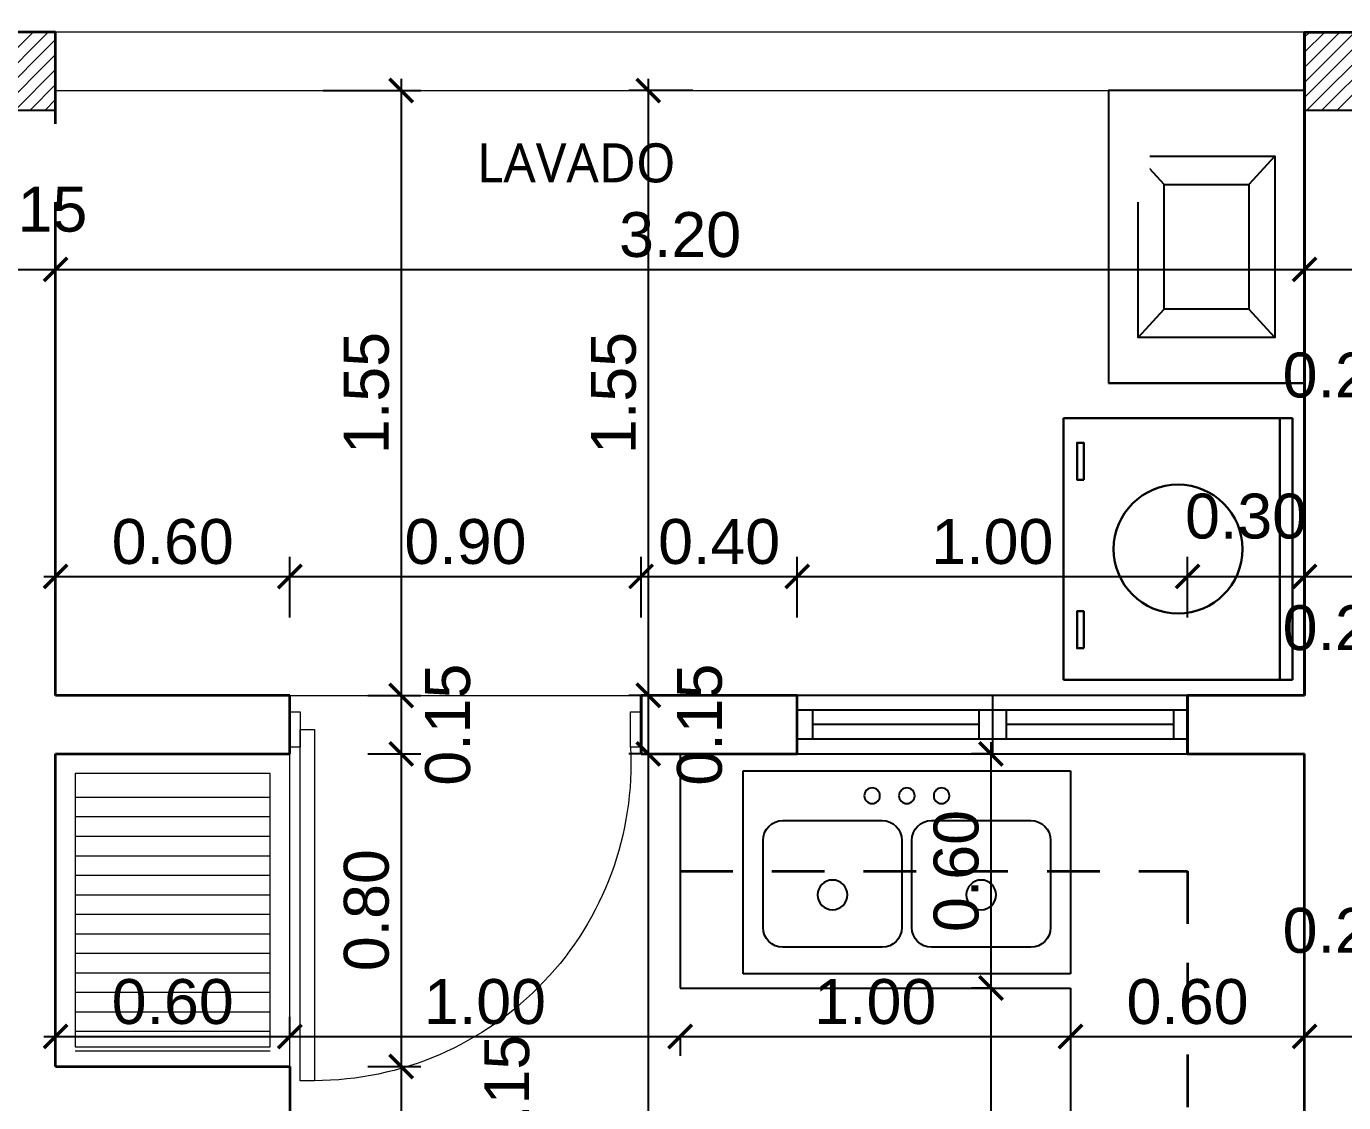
# Model space of a CAD drawing. Header units: feet. Extents: x -417 to 46, y -646 to -218.
# Drawn here: x -100.67 to -97.295, y -508.679 to -505.92 of the extents above; entities that cross this region are included whole.
import ezdxf

# ---------------------------------------------------------------- set-up
doc = ezdxf.new("R2010")
doc.units = ezdxf.units.FT
doc.header["$MEASUREMENT"] = 0
doc.linetypes.add('HIDDEN', pattern=[0.375, 0.25, -0.125])
for name, color, linetype, lineweight in [('A-WALL', 4, 'Continuous', 25), ('closet', 8, 'Continuous', 5), ('DIM-COTAS', 1, 'Continuous', 5), ('FURN', 2, 'Continuous', 30), ('MB', 2, 'Continuous', 20), ('muros', 4, 'Continuous', 50), ('Piso', 8, 'Continuous', 9), ('puertas', 8, 'Continuous', 9), ('TXT', 2, 'Continuous', 9)]:
    doc.layers.add(name, color=color, linetype=linetype, lineweight=lineweight)
for name, color, linetype in [('COCINA', 2, 'Continuous'), ('columna', 9, 'Continuous'), ('DIM', 10, 'Continuous'), ('MB3', 8, 'Continuous'), ('PERT-VENT', 2, 'Continuous')]:
    doc.layers.add(name, color=color, linetype=linetype)
doc.styles.add('ads', font='trebuc.ttf', dxfattribs={"height": 0.14})
doc.styles.get("Standard").update_dxf_attribs({"font": 'arial.ttf', "height": 0.115})
doc.dimstyles.new('KEILY', dxfattribs={"dimtxt": 0.115, "dimasz": 0.06, "dimexe": 0.05, "dimexo": 0.2, "dimgap": 0.03, "dimtad": 1, "dimzin": 1, "dimdsep": 46, "dimtxsty": 'Standard', "dimblk": 'ARCHTICK', "dimcen": 2.5, "dimdle": 0.03, "dimclrd": 256, "dimclre": 256, "dimclrt": 7, "dimadec": 0, "dimazin": 0, "dimtfac": 1, "dimtmove": 2, "dimatfit": 3, "dimfxl": 0.2, "dimfxlon": 1, "dimtolj": 1, "dimtzin": 1, "dimarcsym": 0})

# ---------------------------------------------------------------- blocks, each defined once
blk = doc.blocks.new('A$C2C3967B4')
at = {"layer": 'COCINA'}
for p, q in [((0.8382, 0.5199), (0, 0.5199)), ((0, 0.5199), (0, 0)), ((0.8382, 0), (0.8382, 0.5199)), ((0.3556, 0.3929), (0.1016, 0.3929)), ((0.7366, 0.3929), (0.4826, 0.3929)), ((0.0508, 0.3421), (0.0508, 0.1189)), ((0.4064, 0.1189), (0.4064, 0.3421)), ((0.4318, 0.3421), (0.4318, 0.1189)), ((0.7874, 0.1189), (0.7874, 0.3421)), ((0.1016, 0.0681), (0.3556, 0.0681)), ((0.4826, 0.0681), (0.7366, 0.0681)), ((0, 0), (0.8382, 0))]:
    blk.add_line(p, q, dxfattribs=at)
for centre, radius in [((0.3302, 0.4564), 0.0201), ((0.4191, 0.4564), 0.0201), ((0.508, 0.4564), 0.0201), ((0.2286, 0.2024), 0.0381), ((0.6096, 0.2024), 0.0381)]:
    blk.add_circle(centre, radius, dxfattribs=at)
for centre, start, end in [((0.1016, 0.3421), 90, 180), ((0.3556, 0.3421), 0, 90), ((0.4826, 0.3421), 90, 180), ((0.7366, 0.3421), 0, 90), ((0.1016, 0.1189), 180, 270), ((0.3556, 0.1189), 270, 0), ((0.4826, 0.1189), 180, 270), ((0.7366, 0.1189), 270, 0)]:
    blk.add_arc(centre, 0.0508, start, end, dxfattribs=at)
blk = doc.blocks.new('A$C4D292AF4')
at = {"layer": 'puertas'}
for points in [[(0.03, 0.05), (0.07, 0.05), (0.07, 1.05), (0.03, 1.05)], [(0, 0), (0.03, 0), (0.03, 0.1), (0, 0.1)], [(0.97, 0), (1, 0), (1, 0.1), (0.97, 0.1)]]:
    blk.add_lwpolyline(points, close=True, dxfattribs=at)
blk.add_arc((0.0677, 0.1465), 0.9035, 357.0481, 89.8556, dxfattribs=at)
blk = doc.blocks.new('A$C01EB0BB3')
at = {"layer": 'FURN'}
for p, q in [((0, 0, 224.5603), (0, 0.6096, 224.5603)), ((0, 0.6096, 224.5603), (0.5334, 0.6096, 224.5603)), ((0.5034, 0.6096, 224.5603), (0.5034, 0, 224.5603)), ((0.5334, 0.6096, 224.5603), (0.5334, 0, 224.5603)), ((0.5334, 0, 224.5603), (0, 0, 224.5603))]:
    blk.add_line(p, q, dxfattribs=at)
at = {"layer": 'FURN', "ltscale": 0.02, "elevation": 224.5603}
for points in [[(0.047, 0.5357), (0.047, 0.4496), (0.0315, 0.4496), (0.0315, 0.5357)], [(0.047, 0.1432), (0.047, 0.0572), (0.0315, 0.0572), (0.0315, 0.1432)]]:
    blk.add_lwpolyline(points, close=True, dxfattribs=at)
at = {"layer": 'FURN', "ltscale": 0.02}
blk.add_circle((0.2667, 0.3048, 224.5603), 0.15, dxfattribs=at)
blk = doc.blocks.new('A$C05DF3854')
at = {"layer": 'PERT-VENT', "extrusion": (-2.36783e-12, 8.94772e-16, -1)}
for p, q in [((1, 0.15), (0, 0.15)), ((0.5, 0.15), (0.5, 0)), ((1, 0.1125), (0, 0.1125)), ((0.0404, 0.0375), (0.0404, 0.1125)), ((0.465, 0.1125), (0.465, 0.0375)), ((0.535, 0.1125), (0.535, 0.0375)), ((0.965, 0.0375), (0.965, 0.1125)), ((0.465, 0.075), (0.0404, 0.075)), ((0.965, 0.075), (0.535, 0.075)), ((1, 0.0375), (0, 0.0375)), ((0, 0), (1, 0))]:
    blk.add_line(p, q, dxfattribs=at)
blk = doc.blocks.new('_ArchTick')
at = {"layer": 'DIM-COTAS', "color": 0, "const_width": 0.15}
blk.add_lwpolyline([(-0.5, -0.5), (0.5, 0.5)], dxfattribs=at)
blk = doc.blocks.new('*D2131')
at = {"layer": 'Defpoints', "color": 0, "transparency": 16777216}
for p in [(-100.5954, -505.5546), (-100.5954, -505.935), (-100.7454, -506.135)]:
    blk.add_point(p, dxfattribs=at)
at = {"layer": 'DIM', "lineweight": -2, "transparency": 16777216}
for p, q in [((-100.7454, -505.7546), (-100.7454, -505.5046)), ((-100.5954, -505.735), (-100.5954, -505.5046)), ((-100.7754, -505.5546), (-100.5654, -505.5546))]:
    blk.add_line(p, q, dxfattribs=at)
at = {"layer": 'DIM', "lineweight": -2, "transparency": 16777216, "xscale": 0.06, "yscale": 0.06, "zscale": 0.06, "rotation": 180}
blk.add_blockref('_ArchTick', (-100.7454, -505.5546), dxfattribs=at)
at = {"layer": 'DIM', "lineweight": -2, "transparency": 16777216, "xscale": 0.06, "yscale": 0.06, "zscale": 0.06}
blk.add_blockref('_ArchTick', (-100.5954, -505.5546), dxfattribs=at)
at = {"layer": 'DIM', "color": 7, "transparency": 16777216, "insert": (-100.6704, -505.4009), "char_height": 0.115, "attachment_point": 5}
blk.add_mtext('\\A1;0.15', dxfattribs=at)
blk = doc.blocks.new('*D2132')
at = {"layer": 'Defpoints', "color": 0, "transparency": 16777216}
for p in [(-97.3954, -505.5546), (-100.5954, -505.935), (-97.3954, -505.935)]:
    blk.add_point(p, dxfattribs=at)
at = {"layer": 'DIM', "lineweight": -2, "transparency": 16777216}
for p, q in [((-100.5954, -505.735), (-100.5954, -505.5046)), ((-97.3954, -505.735), (-97.3954, -505.5046)), ((-100.6254, -505.5546), (-97.3654, -505.5546))]:
    blk.add_line(p, q, dxfattribs=at)
at = {"layer": 'DIM', "lineweight": -2, "transparency": 16777216, "xscale": 0.06, "yscale": 0.06, "zscale": 0.06, "rotation": 180}
blk.add_blockref('_ArchTick', (-100.5954, -505.5546), dxfattribs=at)
at = {"layer": 'DIM', "lineweight": -2, "transparency": 16777216, "xscale": 0.06, "yscale": 0.06, "zscale": 0.06}
blk.add_blockref('_ArchTick', (-97.3954, -505.5546), dxfattribs=at)
at = {"layer": 'DIM', "color": 7, "transparency": 16777216, "insert": (-98.9954, -505.4658), "char_height": 0.115, "attachment_point": 5}
blk.add_mtext('\\A1;3.20', dxfattribs=at)
blk = doc.blocks.new('*D2133')
at = {"layer": 'Defpoints', "color": 0, "transparency": 16777216}
for p in [(-97.1954, -505.5546), (-97.3954, -505.935), (-97.1954, -505.935)]:
    blk.add_point(p, dxfattribs=at)
at = {"layer": 'DIM', "lineweight": -2, "transparency": 16777216}
for p, q in [((-97.3954, -505.735), (-97.3954, -505.5046)), ((-97.1954, -505.735), (-97.1954, -505.5046)), ((-97.4254, -505.5546), (-97.1654, -505.5546))]:
    blk.add_line(p, q, dxfattribs=at)
at = {"layer": 'DIM', "lineweight": -2, "transparency": 16777216, "xscale": 0.06, "yscale": 0.06, "zscale": 0.06, "rotation": 180}
blk.add_blockref('_ArchTick', (-97.3954, -505.5546), dxfattribs=at)
at = {"layer": 'DIM', "lineweight": -2, "transparency": 16777216, "xscale": 0.06, "yscale": 0.06, "zscale": 0.06}
blk.add_blockref('_ArchTick', (-97.1954, -505.5546), dxfattribs=at)
at = {"layer": 'DIM', "color": 7, "transparency": 16777216, "insert": (-97.2954, -505.4009), "char_height": 0.115, "attachment_point": 5}
blk.add_mtext('\\A1;0.20', dxfattribs=at)
blk = doc.blocks.new('*D2286')
at = {"layer": 'Defpoints', "color": 0, "transparency": 16777216}
for p in [(-100.5954, -506.085), (-99.9954, -507.635), (-99.71, -507.635)]:
    blk.add_point(p, dxfattribs=at)
at = {"layer": 'DIM', "lineweight": -2, "transparency": 16777216}
for p, q in [((-99.71, -506.055), (-99.71, -507.665)), ((-99.91, -506.085), (-99.66, -506.085)), ((-99.7954, -507.635), (-99.66, -507.635))]:
    blk.add_line(p, q, dxfattribs=at)
at = {"layer": 'DIM', "lineweight": -2, "transparency": 16777216, "xscale": 0.06, "yscale": 0.06, "zscale": 0.06}
for p, rotation in [((-99.71, -506.085), 90), ((-99.71, -507.635), 270)]:
    blk.add_blockref('_ArchTick', p, dxfattribs=dict(at, rotation=rotation))
at = {"layer": 'DIM', "color": 7, "transparency": 16777216, "insert": (-99.7987, -506.86), "char_height": 0.115, "attachment_point": 5, "rotation": 90}
blk.add_mtext('\\A1;1.55', dxfattribs=at)
blk = doc.blocks.new('*D2287')
at = {"layer": 'Defpoints', "color": 0, "transparency": 16777216}
for p in [(-99.9954, -507.635), (-99.9954, -507.785), (-99.71, -507.785)]:
    blk.add_point(p, dxfattribs=at)
at = {"layer": 'DIM', "lineweight": -2, "transparency": 16777216}
for p, q in [((-99.71, -507.605), (-99.71, -507.815)), ((-99.7954, -507.635), (-99.66, -507.635)), ((-99.7954, -507.785), (-99.66, -507.785))]:
    blk.add_line(p, q, dxfattribs=at)
at = {"layer": 'DIM', "lineweight": -2, "transparency": 16777216, "xscale": 0.06, "yscale": 0.06, "zscale": 0.06}
for p, rotation in [((-99.71, -507.635), 90), ((-99.71, -507.785), 270)]:
    blk.add_blockref('_ArchTick', p, dxfattribs=dict(at, rotation=rotation))
at = {"layer": 'DIM', "color": 7, "transparency": 16777216, "insert": (-99.5903, -507.71), "char_height": 0.115, "attachment_point": 5, "rotation": 90}
blk.add_mtext('\\A1;0.15', dxfattribs=at)
blk = doc.blocks.new('*D2288')
at = {"layer": 'Defpoints', "color": 0, "transparency": 16777216}
for p in [(-99.9954, -507.785), (-99.9954, -508.5858), (-99.71, -508.5858)]:
    blk.add_point(p, dxfattribs=at)
at = {"layer": 'DIM', "lineweight": -2, "transparency": 16777216}
for p, q in [((-99.71, -507.755), (-99.71, -508.6158)), ((-99.7954, -507.785), (-99.66, -507.785)), ((-99.7954, -508.5858), (-99.66, -508.5858))]:
    blk.add_line(p, q, dxfattribs=at)
at = {"layer": 'DIM', "lineweight": -2, "transparency": 16777216, "xscale": 0.06, "yscale": 0.06, "zscale": 0.06}
for p, rotation in [((-99.71, -507.785), 90), ((-99.71, -508.5858), 270)]:
    blk.add_blockref('_ArchTick', p, dxfattribs=dict(at, rotation=rotation))
at = {"layer": 'DIM', "color": 7, "transparency": 16777216, "insert": (-99.7987, -508.1854), "char_height": 0.115, "attachment_point": 5, "rotation": 90}
blk.add_mtext('\\A1;0.80', dxfattribs=at)
blk = doc.blocks.new('*D2289')
at = {"layer": 'Defpoints', "color": 0, "transparency": 16777216}
for p in [(-99.9954, -508.5858), (-99.9954, -508.7358), (-99.71, -508.7358)]:
    blk.add_point(p, dxfattribs=at)
at = {"layer": 'DIM', "lineweight": -2, "transparency": 16777216}
for p, q in [((-99.71, -508.5558), (-99.71, -508.7658)), ((-99.7954, -508.5858), (-99.66, -508.5858)), ((-99.7954, -508.7358), (-99.66, -508.7358))]:
    blk.add_line(p, q, dxfattribs=at)
at = {"layer": 'DIM', "lineweight": -2, "transparency": 16777216, "xscale": 0.06, "yscale": 0.06, "zscale": 0.06}
for p, rotation in [((-99.71, -508.5858), 90), ((-99.71, -508.7358), 270)]:
    blk.add_blockref('_ArchTick', p, dxfattribs=dict(at, rotation=rotation))
at = {"layer": 'DIM', "color": 7, "transparency": 16777216, "insert": (-99.4388, -508.6608), "char_height": 0.115, "attachment_point": 5, "rotation": 90}
blk.add_mtext('\\A1;0.15', dxfattribs=at)
blk = doc.blocks.new('*D2294')
at = {"layer": 'Defpoints', "color": 0, "transparency": 16777216}
for p in [(-98.7629, -506.085), (-99.0769, -507.635), (-98.7629, -507.635)]:
    blk.add_point(p, dxfattribs=at)
at = {"layer": 'DIM', "lineweight": -2, "transparency": 16777216}
for p, q in [((-99.0769, -506.055), (-99.0769, -507.665)), ((-98.9629, -506.085), (-99.1269, -506.085)), ((-98.9629, -507.635), (-99.1269, -507.635))]:
    blk.add_line(p, q, dxfattribs=at)
at = {"layer": 'DIM', "lineweight": -2, "transparency": 16777216, "xscale": 0.06, "yscale": 0.06, "zscale": 0.06}
for p, rotation in [((-99.0769, -506.085), 90), ((-99.0769, -507.635), 270)]:
    blk.add_blockref('_ArchTick', p, dxfattribs=dict(at, rotation=rotation))
at = {"layer": 'DIM', "color": 7, "transparency": 16777216, "insert": (-99.1656, -506.86), "char_height": 0.115, "attachment_point": 5, "rotation": 90}
blk.add_mtext('\\A1;1.55', dxfattribs=at)
blk = doc.blocks.new('*D2295')
at = {"layer": 'Defpoints', "color": 0, "transparency": 16777216}
for p in [(-98.7629, -507.635), (-99.0769, -507.785), (-98.8954, -507.785)]:
    blk.add_point(p, dxfattribs=at)
at = {"layer": 'DIM', "lineweight": -2, "transparency": 16777216}
for p, q in [((-99.0769, -507.605), (-99.0769, -507.815)), ((-98.9629, -507.635), (-99.1269, -507.635)), ((-99.0769, -507.785), (-99.1269, -507.785))]:
    blk.add_line(p, q, dxfattribs=at)
at = {"layer": 'DIM', "lineweight": -2, "transparency": 16777216, "xscale": 0.06, "yscale": 0.06, "zscale": 0.06}
for p, rotation in [((-99.0769, -507.635), 90), ((-99.0769, -507.785), 270)]:
    blk.add_blockref('_ArchTick', p, dxfattribs=dict(at, rotation=rotation))
at = {"layer": 'DIM', "color": 7, "transparency": 16777216, "insert": (-98.9451, -507.71), "char_height": 0.115, "attachment_point": 5, "rotation": 90}
blk.add_mtext('\\A1;0.15', dxfattribs=at)
blk = doc.blocks.new('*D2296')
at = {"layer": 'Defpoints', "color": 0, "transparency": 16777216}
for p in [(-98.8954, -507.785), (-99.0769, -511.235), (-98.7954, -511.235)]:
    blk.add_point(p, dxfattribs=at)
at = {"layer": 'DIM', "lineweight": -2, "transparency": 16777216}
for p, q in [((-99.0769, -507.755), (-99.0769, -511.265)), ((-99.0769, -507.785), (-99.1269, -507.785)), ((-98.9954, -511.235), (-99.1269, -511.235))]:
    blk.add_line(p, q, dxfattribs=at)
at = {"layer": 'DIM', "lineweight": -2, "transparency": 16777216, "xscale": 0.06, "yscale": 0.06, "zscale": 0.06}
for p, rotation in [((-99.0769, -507.785), 90), ((-99.0769, -511.235), 270)]:
    blk.add_blockref('_ArchTick', p, dxfattribs=dict(at, rotation=rotation))
at = {"layer": 'DIM', "color": 7, "transparency": 16777216, "insert": (-99.1656, -509.51), "char_height": 0.115, "attachment_point": 5, "rotation": 90}
blk.add_mtext('\\A1;3.45', dxfattribs=at)
blk = doc.blocks.new('*D2302')
at = {"layer": 'Defpoints', "color": 0, "transparency": 16777216}
for p in [(-98.1954, -507.785), (-98.199, -508.385), (-98.1954, -508.385)]:
    blk.add_point(p, dxfattribs=at)
at = {"layer": 'DIM', "lineweight": -2, "transparency": 16777216}
for p, q in [((-98.199, -507.755), (-98.199, -508.415)), ((-98.199, -507.785), (-98.249, -507.785)), ((-98.199, -508.385), (-98.249, -508.385))]:
    blk.add_line(p, q, dxfattribs=at)
at = {"layer": 'DIM', "lineweight": -2, "transparency": 16777216, "xscale": 0.06, "yscale": 0.06, "zscale": 0.06}
for p, rotation in [((-98.199, -507.785), 90), ((-98.199, -508.385), 270)]:
    blk.add_blockref('_ArchTick', p, dxfattribs=dict(at, rotation=rotation))
at = {"layer": 'DIM', "color": 7, "transparency": 16777216, "insert": (-98.2877, -508.085), "char_height": 0.115, "attachment_point": 5, "rotation": 90}
blk.add_mtext('\\A1;0.60', dxfattribs=at)
blk = doc.blocks.new('*D2303')
at = {"layer": 'Defpoints', "color": 0, "transparency": 16777216}
for p in [(-98.1954, -508.385), (-98.199, -509.7377), (-97.9934, -509.7377)]:
    blk.add_point(p, dxfattribs=at)
at = {"layer": 'DIM', "lineweight": -2, "transparency": 16777216}
for p, q in [((-98.199, -508.355), (-98.199, -509.7677)), ((-98.199, -508.385), (-98.249, -508.385)), ((-98.1934, -509.7377), (-98.249, -509.7377))]:
    blk.add_line(p, q, dxfattribs=at)
at = {"layer": 'DIM', "lineweight": -2, "transparency": 16777216, "xscale": 0.06, "yscale": 0.06, "zscale": 0.06}
for p, rotation in [((-98.199, -508.385), 90), ((-98.199, -509.7377), 270)]:
    blk.add_blockref('_ArchTick', p, dxfattribs=dict(at, rotation=rotation))
at = {"layer": 'DIM', "color": 7, "transparency": 16777216, "insert": (-98.2878, -509.0614), "char_height": 0.115, "attachment_point": 5, "rotation": 90}
blk.add_mtext('\\A1;1.35', dxfattribs=at)
blk = doc.blocks.new('*D2315')
at = {"layer": 'Defpoints', "color": 0, "transparency": 16777216}
for p in [(-100.5954, -506.5436), (-100.5954, -506.8901), (-100.7454, -506.9596)]:
    blk.add_point(p, dxfattribs=at)
at = {"layer": 'DIM', "lineweight": -2, "transparency": 16777216}
for p, q in [((-100.7454, -506.7436), (-100.7454, -506.4936)), ((-100.5954, -506.6901), (-100.5954, -506.4936)), ((-100.7754, -506.5436), (-100.5654, -506.5436))]:
    blk.add_line(p, q, dxfattribs=at)
at = {"layer": 'DIM', "lineweight": -2, "transparency": 16777216, "xscale": 0.06, "yscale": 0.06, "zscale": 0.06, "rotation": 180}
blk.add_blockref('_ArchTick', (-100.7454, -506.5436), dxfattribs=at)
at = {"layer": 'DIM', "lineweight": -2, "transparency": 16777216, "xscale": 0.06, "yscale": 0.06, "zscale": 0.06}
blk.add_blockref('_ArchTick', (-100.5954, -506.5436), dxfattribs=at)
at = {"layer": 'DIM', "color": 7, "transparency": 16777216, "insert": (-100.6704, -506.3899), "char_height": 0.115, "attachment_point": 5}
blk.add_mtext('\\A1;0.15', dxfattribs=at)
blk = doc.blocks.new('*D2316')
at = {"layer": 'Defpoints', "color": 0, "transparency": 16777216}
for p in [(-97.3954, -506.085), (-97.3954, -506.5436), (-100.5954, -506.8901)]:
    blk.add_point(p, dxfattribs=at)
at = {"layer": 'DIM', "lineweight": -2, "transparency": 16777216}
for p, q in [((-97.3954, -506.3436), (-97.3954, -506.5936)), ((-100.5954, -506.6901), (-100.5954, -506.4936)), ((-100.6254, -506.5436), (-97.3654, -506.5436))]:
    blk.add_line(p, q, dxfattribs=at)
at = {"layer": 'DIM', "lineweight": -2, "transparency": 16777216, "xscale": 0.06, "yscale": 0.06, "zscale": 0.06, "rotation": 180}
blk.add_blockref('_ArchTick', (-100.5954, -506.5436), dxfattribs=at)
at = {"layer": 'DIM', "lineweight": -2, "transparency": 16777216, "xscale": 0.06, "yscale": 0.06, "zscale": 0.06}
blk.add_blockref('_ArchTick', (-97.3954, -506.5436), dxfattribs=at)
at = {"layer": 'DIM', "color": 7, "transparency": 16777216, "insert": (-98.9954, -506.4548), "char_height": 0.115, "attachment_point": 5}
blk.add_mtext('\\A1;3.20', dxfattribs=at)
blk = doc.blocks.new('*D2317')
at = {"layer": 'Defpoints', "color": 0, "transparency": 16777216}
for p in [(-97.3954, -506.085), (-97.1954, -506.085), (-97.1954, -506.5436)]:
    blk.add_point(p, dxfattribs=at)
at = {"layer": 'DIM', "lineweight": -2, "transparency": 16777216}
for p, q in [((-97.3954, -506.3436), (-97.3954, -506.5936)), ((-97.1954, -506.3436), (-97.1954, -506.5936)), ((-97.4254, -506.5436), (-97.1654, -506.5436))]:
    blk.add_line(p, q, dxfattribs=at)
at = {"layer": 'DIM', "lineweight": -2, "transparency": 16777216, "xscale": 0.06, "yscale": 0.06, "zscale": 0.06, "rotation": 180}
blk.add_blockref('_ArchTick', (-97.3954, -506.5436), dxfattribs=at)
at = {"layer": 'DIM', "lineweight": -2, "transparency": 16777216, "xscale": 0.06, "yscale": 0.06, "zscale": 0.06}
blk.add_blockref('_ArchTick', (-97.1954, -506.5436), dxfattribs=at)
at = {"layer": 'DIM', "color": 7, "transparency": 16777216, "insert": (-97.2954, -506.8147), "char_height": 0.115, "attachment_point": 5}
blk.add_mtext('\\A1;0.20', dxfattribs=at)
blk = doc.blocks.new('*D2319')
at = {"layer": 'Defpoints', "color": 0, "transparency": 16777216}
for p in [(-99.9954, -507.3301), (-100.5954, -507.635), (-99.9954, -507.635)]:
    blk.add_point(p, dxfattribs=at)
at = {"layer": 'DIM', "lineweight": -2, "transparency": 16777216}
for p, q in [((-100.5954, -507.435), (-100.5954, -507.2801)), ((-99.9954, -507.435), (-99.9954, -507.2801)), ((-100.6254, -507.3301), (-99.9654, -507.3301))]:
    blk.add_line(p, q, dxfattribs=at)
at = {"layer": 'DIM', "lineweight": -2, "transparency": 16777216, "xscale": 0.06, "yscale": 0.06, "zscale": 0.06, "rotation": 180}
blk.add_blockref('_ArchTick', (-100.5954, -507.3301), dxfattribs=at)
at = {"layer": 'DIM', "lineweight": -2, "transparency": 16777216, "xscale": 0.06, "yscale": 0.06, "zscale": 0.06}
blk.add_blockref('_ArchTick', (-99.9954, -507.3301), dxfattribs=at)
at = {"layer": 'DIM', "color": 7, "transparency": 16777216, "insert": (-100.2954, -507.2414), "char_height": 0.115, "attachment_point": 5}
blk.add_mtext('\\A1;0.60', dxfattribs=at)
blk = doc.blocks.new('*D2320')
at = {"layer": 'Defpoints', "color": 0, "transparency": 16777216}
for p in [(-99.0954, -507.3301), (-99.9954, -507.635), (-99.0954, -507.635)]:
    blk.add_point(p, dxfattribs=at)
at = {"layer": 'DIM', "lineweight": -2, "transparency": 16777216}
for p, q in [((-99.9954, -507.435), (-99.9954, -507.2801)), ((-99.0954, -507.435), (-99.0954, -507.2801)), ((-100.0254, -507.3301), (-99.0654, -507.3301))]:
    blk.add_line(p, q, dxfattribs=at)
at = {"layer": 'DIM', "lineweight": -2, "transparency": 16777216, "xscale": 0.06, "yscale": 0.06, "zscale": 0.06, "rotation": 180}
blk.add_blockref('_ArchTick', (-99.9954, -507.3301), dxfattribs=at)
at = {"layer": 'DIM', "lineweight": -2, "transparency": 16777216, "xscale": 0.06, "yscale": 0.06, "zscale": 0.06}
blk.add_blockref('_ArchTick', (-99.0954, -507.3301), dxfattribs=at)
at = {"layer": 'DIM', "color": 7, "transparency": 16777216, "insert": (-99.5454, -507.2414), "char_height": 0.115, "attachment_point": 5}
blk.add_mtext('\\A1;0.90', dxfattribs=at)
blk = doc.blocks.new('*D2321')
at = {"layer": 'Defpoints', "color": 0, "transparency": 16777216}
for p in [(-98.6954, -507.3301), (-99.0954, -507.635), (-98.6954, -507.635)]:
    blk.add_point(p, dxfattribs=at)
at = {"layer": 'DIM', "lineweight": -2, "transparency": 16777216}
for p, q in [((-99.0954, -507.435), (-99.0954, -507.2801)), ((-98.6954, -507.435), (-98.6954, -507.2801)), ((-99.1254, -507.3301), (-98.6654, -507.3301))]:
    blk.add_line(p, q, dxfattribs=at)
at = {"layer": 'DIM', "lineweight": -2, "transparency": 16777216, "xscale": 0.06, "yscale": 0.06, "zscale": 0.06, "rotation": 180}
blk.add_blockref('_ArchTick', (-99.0954, -507.3301), dxfattribs=at)
at = {"layer": 'DIM', "lineweight": -2, "transparency": 16777216, "xscale": 0.06, "yscale": 0.06, "zscale": 0.06}
blk.add_blockref('_ArchTick', (-98.6954, -507.3301), dxfattribs=at)
at = {"layer": 'DIM', "color": 7, "transparency": 16777216, "insert": (-98.8954, -507.2414), "char_height": 0.115, "attachment_point": 5}
blk.add_mtext('\\A1;0.40', dxfattribs=at)
blk = doc.blocks.new('*D2322')
at = {"layer": 'Defpoints', "color": 0, "transparency": 16777216}
for p in [(-97.6954, -507.3301), (-98.6954, -507.635), (-97.6954, -507.635)]:
    blk.add_point(p, dxfattribs=at)
at = {"layer": 'DIM', "lineweight": -2, "transparency": 16777216}
for p, q in [((-98.6954, -507.435), (-98.6954, -507.2801)), ((-97.6954, -507.435), (-97.6954, -507.2801)), ((-98.7254, -507.3301), (-97.6654, -507.3301))]:
    blk.add_line(p, q, dxfattribs=at)
at = {"layer": 'DIM', "lineweight": -2, "transparency": 16777216, "xscale": 0.06, "yscale": 0.06, "zscale": 0.06, "rotation": 180}
blk.add_blockref('_ArchTick', (-98.6954, -507.3301), dxfattribs=at)
at = {"layer": 'DIM', "lineweight": -2, "transparency": 16777216, "xscale": 0.06, "yscale": 0.06, "zscale": 0.06}
blk.add_blockref('_ArchTick', (-97.6954, -507.3301), dxfattribs=at)
at = {"layer": 'DIM', "color": 7, "transparency": 16777216, "insert": (-98.1954, -507.2414), "char_height": 0.115, "attachment_point": 5}
blk.add_mtext('\\A1;1.00', dxfattribs=at)
blk = doc.blocks.new('*D2323')
at = {"layer": 'Defpoints', "color": 0, "transparency": 16777216}
for p in [(-97.3954, -507.3301), (-97.6954, -507.635), (-97.3954, -507.635)]:
    blk.add_point(p, dxfattribs=at)
at = {"layer": 'DIM', "lineweight": -2, "transparency": 16777216}
for p, q in [((-97.6954, -507.435), (-97.6954, -507.2801)), ((-97.3954, -507.435), (-97.3954, -507.2801)), ((-97.7254, -507.3301), (-97.3654, -507.3301))]:
    blk.add_line(p, q, dxfattribs=at)
at = {"layer": 'DIM', "lineweight": -2, "transparency": 16777216, "xscale": 0.06, "yscale": 0.06, "zscale": 0.06, "rotation": 180}
blk.add_blockref('_ArchTick', (-97.6954, -507.3301), dxfattribs=at)
at = {"layer": 'DIM', "lineweight": -2, "transparency": 16777216, "xscale": 0.06, "yscale": 0.06, "zscale": 0.06}
blk.add_blockref('_ArchTick', (-97.3954, -507.3301), dxfattribs=at)
at = {"layer": 'DIM', "color": 7, "transparency": 16777216, "insert": (-97.5454, -507.1763), "char_height": 0.115, "attachment_point": 5}
blk.add_mtext('\\A1;0.30', dxfattribs=at)
blk = doc.blocks.new('*D2324')
at = {"layer": 'Defpoints', "color": 0, "transparency": 16777216}
for p in [(-97.1954, -507.3301), (-97.3954, -507.635), (-97.1954, -507.635)]:
    blk.add_point(p, dxfattribs=at)
at = {"layer": 'DIM', "lineweight": -2, "transparency": 16777216}
for p, q in [((-97.3954, -507.435), (-97.3954, -507.2801)), ((-97.1954, -507.435), (-97.1954, -507.2801)), ((-97.4254, -507.3301), (-97.1654, -507.3301))]:
    blk.add_line(p, q, dxfattribs=at)
at = {"layer": 'DIM', "lineweight": -2, "transparency": 16777216, "xscale": 0.06, "yscale": 0.06, "zscale": 0.06, "rotation": 180}
blk.add_blockref('_ArchTick', (-97.3954, -507.3301), dxfattribs=at)
at = {"layer": 'DIM', "lineweight": -2, "transparency": 16777216, "xscale": 0.06, "yscale": 0.06, "zscale": 0.06}
blk.add_blockref('_ArchTick', (-97.1954, -507.3301), dxfattribs=at)
at = {"layer": 'DIM', "color": 7, "transparency": 16777216, "insert": (-97.2954, -507.4622), "char_height": 0.115, "attachment_point": 5}
blk.add_mtext('\\A1;0.20', dxfattribs=at)
blk = doc.blocks.new('*D2325')
at = {"layer": 'Defpoints', "color": 0, "transparency": 16777216}
for p in [(-99.9954, -508.509), (-100.5954, -508.5858), (-99.9954, -508.5858)]:
    blk.add_point(p, dxfattribs=at)
at = {"layer": 'DIM', "lineweight": -2, "transparency": 16777216}
for p, q in [((-100.5954, -508.509), (-100.5954, -508.459)), ((-99.9954, -508.509), (-99.9954, -508.459)), ((-100.6254, -508.509), (-99.9654, -508.509))]:
    blk.add_line(p, q, dxfattribs=at)
at = {"layer": 'DIM', "lineweight": -2, "transparency": 16777216, "xscale": 0.06, "yscale": 0.06, "zscale": 0.06, "rotation": 180}
blk.add_blockref('_ArchTick', (-100.5954, -508.509), dxfattribs=at)
at = {"layer": 'DIM', "lineweight": -2, "transparency": 16777216, "xscale": 0.06, "yscale": 0.06, "zscale": 0.06}
blk.add_blockref('_ArchTick', (-99.9954, -508.509), dxfattribs=at)
at = {"layer": 'DIM', "color": 7, "transparency": 16777216, "insert": (-100.2954, -508.4203), "char_height": 0.115, "attachment_point": 5}
blk.add_mtext('\\A1;0.60', dxfattribs=at)
blk = doc.blocks.new('*D2326')
at = {"layer": 'Defpoints', "color": 0, "transparency": 16777216}
for p in [(-98.9954, -508.385), (-98.9954, -508.509), (-99.9954, -508.5858)]:
    blk.add_point(p, dxfattribs=at)
at = {"layer": 'DIM', "lineweight": -2, "transparency": 16777216}
for p, q in [((-99.9954, -508.509), (-99.9954, -508.459)), ((-100.0254, -508.509), (-98.9654, -508.509)), ((-98.9954, -508.509), (-98.9954, -508.559))]:
    blk.add_line(p, q, dxfattribs=at)
at = {"layer": 'DIM', "lineweight": -2, "transparency": 16777216, "xscale": 0.06, "yscale": 0.06, "zscale": 0.06, "rotation": 180}
blk.add_blockref('_ArchTick', (-99.9954, -508.509), dxfattribs=at)
at = {"layer": 'DIM', "lineweight": -2, "transparency": 16777216, "xscale": 0.06, "yscale": 0.06, "zscale": 0.06}
blk.add_blockref('_ArchTick', (-98.9954, -508.509), dxfattribs=at)
at = {"layer": 'DIM', "color": 7, "transparency": 16777216, "insert": (-99.4954, -508.4203), "char_height": 0.115, "attachment_point": 5}
blk.add_mtext('\\A1;1.00', dxfattribs=at)
blk = doc.blocks.new('*D2327')
at = {"layer": 'Defpoints', "color": 0, "transparency": 16777216}
for p in [(-98.9954, -508.385), (-97.9954, -508.385), (-97.9954, -508.509)]:
    blk.add_point(p, dxfattribs=at)
at = {"layer": 'DIM', "lineweight": -2, "transparency": 16777216}
for p, q in [((-99.0254, -508.509), (-97.9654, -508.509)), ((-98.9954, -508.509), (-98.9954, -508.559)), ((-97.9954, -508.509), (-97.9954, -508.559))]:
    blk.add_line(p, q, dxfattribs=at)
at = {"layer": 'DIM', "lineweight": -2, "transparency": 16777216, "xscale": 0.06, "yscale": 0.06, "zscale": 0.06, "rotation": 180}
blk.add_blockref('_ArchTick', (-98.9954, -508.509), dxfattribs=at)
at = {"layer": 'DIM', "lineweight": -2, "transparency": 16777216, "xscale": 0.06, "yscale": 0.06, "zscale": 0.06}
blk.add_blockref('_ArchTick', (-97.9954, -508.509), dxfattribs=at)
at = {"layer": 'DIM', "color": 7, "transparency": 16777216, "insert": (-98.4954, -508.4203), "char_height": 0.115, "attachment_point": 5}
blk.add_mtext('\\A1;1.00', dxfattribs=at)
blk = doc.blocks.new('*D2328')
at = {"layer": 'Defpoints', "color": 0, "transparency": 16777216}
for p in [(-97.9954, -508.385), (-97.3954, -508.3788), (-97.3954, -508.509)]:
    blk.add_point(p, dxfattribs=at)
at = {"layer": 'DIM', "lineweight": -2, "transparency": 16777216}
for p, q in [((-98.0254, -508.509), (-97.3654, -508.509)), ((-97.9954, -508.509), (-97.9954, -508.559)), ((-97.3954, -508.509), (-97.3954, -508.559))]:
    blk.add_line(p, q, dxfattribs=at)
at = {"layer": 'DIM', "lineweight": -2, "transparency": 16777216, "xscale": 0.06, "yscale": 0.06, "zscale": 0.06, "rotation": 180}
blk.add_blockref('_ArchTick', (-97.9954, -508.509), dxfattribs=at)
at = {"layer": 'DIM', "lineweight": -2, "transparency": 16777216, "xscale": 0.06, "yscale": 0.06, "zscale": 0.06}
blk.add_blockref('_ArchTick', (-97.3954, -508.509), dxfattribs=at)
at = {"layer": 'DIM', "color": 7, "transparency": 16777216, "insert": (-97.6954, -508.4203), "char_height": 0.115, "attachment_point": 5}
blk.add_mtext('\\A1;0.60', dxfattribs=at)
blk = doc.blocks.new('*D2329')
at = {"layer": 'Defpoints', "color": 0, "transparency": 16777216}
for p in [(-97.3954, -508.3788), (-97.1954, -508.509), (-97.1954, -508.6547)]:
    blk.add_point(p, dxfattribs=at)
at = {"layer": 'DIM', "lineweight": -2, "transparency": 16777216}
for p, q in [((-97.1954, -508.509), (-97.1954, -508.459)), ((-97.4254, -508.509), (-97.1654, -508.509)), ((-97.3954, -508.509), (-97.3954, -508.559))]:
    blk.add_line(p, q, dxfattribs=at)
at = {"layer": 'DIM', "lineweight": -2, "transparency": 16777216, "xscale": 0.06, "yscale": 0.06, "zscale": 0.06, "rotation": 180}
blk.add_blockref('_ArchTick', (-97.3954, -508.509), dxfattribs=at)
at = {"layer": 'DIM', "lineweight": -2, "transparency": 16777216, "xscale": 0.06, "yscale": 0.06, "zscale": 0.06}
blk.add_blockref('_ArchTick', (-97.1954, -508.509), dxfattribs=at)
at = {"layer": 'DIM', "color": 7, "transparency": 16777216, "insert": (-97.2954, -508.2379), "char_height": 0.115, "attachment_point": 5}
blk.add_mtext('\\A1;0.20', dxfattribs=at)
blk = doc.blocks.new('A$C012446DC')
at = {"layer": 'Piso'}
h = blk.add_hatch(dxfattribs=at)
h.set_pattern_fill('ANSI31', color=256, scale=0.008571, angle=180)
h.set_pattern_definition([(225, (206536.064322, 1154820.960068), (0.0192434059784, -0.0192434059784), [])])
h.paths.add_polyline_path([(0, 0), (0.2, 0), (0.2, 0.2), (0, 0.2)])
at = {"layer": 'columna'}
blk.add_lwpolyline([(0.2, 0.2), (0, 0.2), (0, 0), (0.2, 0)], close=True, dxfattribs=at)
blk = doc.blocks.new('A$C791B5281')
at = {"layer": 'muros', "lineweight": 35}
blk.add_line((4.9, 10.3, 1.2387), (5.1, 10.3, 1.2387), dxfattribs=at)
for p in [(1.5, 10.1, 1.2387), (4.9, 10.1, 1.2387)]:
    blk.add_blockref('A$C012446DC', p)

msp = doc.modelspace()

# ---------------------------------------------------------------- hatches: boundary and pattern name
at = {"layer": 'Piso'}
h = msp.add_hatch(dxfattribs=at)
h.set_pattern_fill('ANSI31', color=256, scale=0.4, angle=315, style=0)
h.set_pattern_definition([(0, (-100.545364, -508.54577), (2e-17, 0.05), [])])
h.paths.add_polyline_path([(-100.5454, -508.5458), (-100.0454, -508.5458), (-100.0454, -507.885), (-100.5454, -507.885)])

# ---------------------------------------------------------------- linework, layer by layer
at = {"layer": 'A-WALL', "lineweight": 35, "extrusion": (-2.36783e-12, 8.94772e-16, -1)}
for p, q in [((-100.5954, -505.935), (-102.0954, -505.935)), ((-100.5954, -507.635), (-100.5954, -505.935)), ((-97.3954, -505.935), (-97.3954, -507.635)), ((-97.3954, -507.635), (-97.3954, -505.935)), ((-99.9954, -507.635), (-100.5954, -507.635)), ((-99.9954, -507.785), (-99.9954, -507.635)), ((-99.0954, -507.785), (-99.0954, -507.635)), ((-98.6954, -507.635), (-99.0954, -507.635)), ((-99.0954, -507.635), (-99.0954, -507.785)), ((-98.6954, -507.785), (-98.6954, -507.635)), ((-98.6954, -507.785), (-98.6954, -507.635)), ((-97.3954, -507.635), (-97.6954, -507.635)), ((-97.6954, -507.635), (-97.6954, -507.785)), ((-97.6954, -507.785), (-97.6954, -507.635)), ((-97.6954, -507.785), (-97.6954, -507.635)), ((-100.5954, -508.5858), (-100.5954, -507.785)), ((-100.5954, -507.785), (-99.9954, -507.785)), ((-99.0954, -507.785), (-98.6954, -507.785)), ((-97.6954, -507.785), (-97.3954, -507.785)), ((-97.3954, -511.235), (-97.3954, -507.785)), ((-100.5954, -508.5858), (-99.9954, -508.5858))]:
    msp.add_line(p, q, dxfattribs=at)
at = {"layer": 'A-WALL', "lineweight": 35}
for p, q in [((-97.3954, -505.935), (-97.1954, -505.935)), ((-99.9954, -508.5858), (-99.9954, -508.7358))]:
    msp.add_line(p, q, dxfattribs=at)
at = {"layer": 'closet'}
msp.add_line((-99.9954, -508.5858), (-99.9954, -507.785), dxfattribs=at)
at = {"layer": 'COCINA', "extrusion": (-2.36783e-12, 8.94772e-16, -1)}
for p, q in [((-97.8219, -506.2528), (-97.755, -506.3255)), ((-97.4714, -506.2528), (-97.5384, -506.3255)), ((-97.8219, -506.7179), (-97.755, -506.6452)), ((-97.4714, -506.7179), (-97.5384, -506.6452)), ((-97.3954, -506.8351), (-97.8976, -506.8351)), ((-98.9954, -507.785), (-98.9954, -508.385)), ((-98.9954, -508.385), (-97.9954, -508.385)), ((-97.9954, -508.385), (-97.9934, -509.7377))]:
    msp.add_line(p, q, dxfattribs=at)
for points in [[(97.8219, -506.2528), (97.4714, -506.2528), (97.4714, -506.7179), (97.8219, -506.7179)], [(97.755, -506.3255), (97.5384, -506.3255), (97.5384, -506.6452), (97.755, -506.6452)]]:
    msp.add_lwpolyline(points, close=True, dxfattribs=at)
at = {"layer": 'MB', "extrusion": (-2.36783e-12, 8.94772e-16, -1)}
for p, q in [((-97.3954, -505.935), (-100.5954, -505.935)), ((-100.5954, -506.085), (-97.3954, -506.085))]:
    msp.add_line(p, q, dxfattribs=at)
at = {"layer": 'MB3', "linetype": 'HIDDEN', "lineweight": 35, "ltscale": 0.54, "extrusion": (-2.36783e-12, 8.94772e-16, -1)}
for p, q in [((-98.9954, -508.085), (-97.6954, -508.085)), ((-97.6954, -508.085), (-97.6954, -511.235))]:
    msp.add_line(p, q, dxfattribs=at)
at = {"layer": 'Piso'}
msp.add_line((-99.9954, -507.635), (-99.0954, -507.635), dxfattribs=at)
msp.add_lwpolyline([(-100.5454, -508.5358), (-100.0454, -508.5358), (-100.0454, -507.835), (-100.5454, -507.835)], close=True, dxfattribs=at)

# ---------------------------------------------------------------- block references
at = {"xscale": -1.100000000000023, "yscale": 1.099999999999994, "zscale": 1.100000000000001, "rotation": 180}
msp.add_blockref('A$C01EB0BB3', (-98.013, -506.9247), dxfattribs=at)
msp.add_blockref('A$C05DF3854', (-98.6954, -507.785))
at = {"extrusion": (-1.45777e-14, -2.36562e-12, -1)}
msp.add_blockref('A$C2C3967B4', (97.9954, -508.3486), dxfattribs=at)
at = {"layer": 'puertas', "extrusion": (2.36808e-12, 8.94772e-16, -1), "xscale": 0.8999999999999773, "yscale": 0.8999999999999773, "zscale": 0.8999999999999773, "rotation": 180}
msp.add_blockref('A$C4D292AF4', (99.9954, -507.6774), dxfattribs=at)

# ---------------------------------------------------------------- dimensions: what is measured, and where the dimension line sits
at = {"layer": 'DIM'}
for base, p1, p2, picture, middle in [((-100.5954, -505.5546), (-100.7454, -506.135), (-100.5954, -505.935), '*D2131', (-100.6704, -505.4009)), ((-97.1954, -505.5546), (-97.3954, -505.935), (-97.1954, -505.935), '*D2133', (-97.2954, -505.4009)), ((-97.3954, -505.5546), (-100.5954, -505.935), (-97.3954, -505.935), '*D2132', (-98.9954, -505.4658)), ((-97.1954, -506.5436), (-97.3954, -506.085), (-97.1954, -506.085), '*D2317', (-97.2954, -506.8147)), ((-97.3954, -507.3301), (-97.6954, -507.635), (-97.3954, -507.635), '*D2323', (-97.5454, -507.1763)), ((-99.9954, -507.3301), (-100.5954, -507.635), (-99.9954, -507.635), '*D2319', (-100.2954, -507.2414)), ((-99.0954, -507.3301), (-99.9954, -507.635), (-99.0954, -507.635), '*D2320', (-99.5454, -507.2414)), ((-98.6954, -507.3301), (-99.0954, -507.635), (-98.6954, -507.635), '*D2321', (-98.8954, -507.2414)), ((-97.6954, -507.3301), (-98.6954, -507.635), (-97.6954, -507.635), '*D2322', (-98.1954, -507.2414)), ((-97.1954, -508.509), (-97.3954, -508.3788), (-97.1954, -508.6547), '*D2329', (-97.2954, -508.2379)), ((-99.9954, -508.509), (-100.5954, -508.5858), (-99.9954, -508.5858), '*D2325', (-100.2954, -508.4203)), ((-98.9954, -508.509), (-99.9954, -508.5858), (-98.9954, -508.385), '*D2326', (-99.4954, -508.4203)), ((-97.9954, -508.509), (-98.9954, -508.385), (-97.9954, -508.385), '*D2327', (-98.4954, -508.4203)), ((-97.3954, -508.509), (-97.9954, -508.385), (-97.3954, -508.3788), '*D2328', (-97.6954, -508.4203))]:
    dim = msp.add_linear_dim(base=base, p1=p1, p2=p2, dimstyle='KEILY', dxfattribs=at)
    dim.commit()
    dim.dimension.update_dxf_attribs({"geometry": picture, "text_midpoint": middle})
dim = msp.add_linear_dim(base=(-97.1954, -507.3301), p1=(-97.3954, -507.635), p2=(-97.1954, -507.635), dimstyle='KEILY', dxfattribs=at)
dim.commit()
dim.dimension.update_dxf_attribs({"geometry": '*D2324', "text_midpoint": (-97.2954, -507.4622), "dimtype": 160})
for base, p1, p2, picture, middle in [((-99.71, -507.785), (-99.9954, -507.635), (-99.9954, -507.785), '*D2287', (-99.5903, -507.71)), ((-99.0769, -507.785), (-98.7629, -507.635), (-98.8954, -507.785), '*D2295', (-98.9451, -507.71))]:
    dim = msp.add_linear_dim(base=base, p1=p1, p2=p2, angle=90, dimstyle='KEILY', dxfattribs=at)
    dim.commit()
    dim.dimension.update_dxf_attribs({"geometry": picture, "text_midpoint": middle, "dimtype": 160})
for base, p1, p2, picture, middle in [((-99.71, -508.5858), (-99.9954, -507.785), (-99.9954, -508.5858), '*D2288', (-99.7987, -508.1854)), ((-99.0769, -511.235), (-98.8954, -507.785), (-98.7954, -511.235), '*D2296', (-99.1656, -509.51)), ((-98.199, -508.385), (-98.1954, -507.785), (-98.1954, -508.385), '*D2302', (-98.2877, -508.085)), ((-98.199, -509.7377), (-98.1954, -508.385), (-97.9934, -509.7377), '*D2303', (-98.2878, -509.0614)), ((-99.71, -508.7358), (-99.9954, -508.5858), (-99.9954, -508.7358), '*D2289', (-99.4388, -508.6608))]:
    dim = msp.add_linear_dim(base=base, p1=p1, p2=p2, angle=90, dimstyle='KEILY', dxfattribs=at)
    dim.commit()
    dim.dimension.update_dxf_attribs({"geometry": picture, "text_midpoint": middle})

# ---------------------------------------------------------------- next in the draw order: texts
at = {"layer": 'TXT', "insert": (-99.2616, -506.2204), "char_height": 0.1, "width": 2.838, "attachment_point": 2, "style": 'ads', "bg_fill": 2}
msp.add_mtext('LAVADO', dxfattribs=at)

# ---------------------------------------------------------------- next in the draw order: linework, layer by layer
at = {"layer": 'COCINA', "extrusion": (-2.36783e-12, 8.94772e-16, -1)}
msp.add_lwpolyline([(97.8976, -506.8351), (97.3954, -506.8351), (97.3954, -506.085), (97.8976, -506.085)], close=True, dxfattribs=at)

# ---------------------------------------------------------------- next in the draw order: block references
msp.add_blockref('A$C791B5281', (-102.2954, -516.235, -1.2387))

# ---------------------------------------------------------------- next in the draw order: dimensions: what is measured, and where the dimension line sits
at = {"layer": 'DIM'}
for base, p1, p2, picture, middle in [((-99.71, -507.635), (-100.5954, -506.085), (-99.9954, -507.635), '*D2286', (-99.7987, -506.86)), ((-99.0769, -507.635), (-98.7629, -506.085), (-98.7629, -507.635), '*D2294', (-99.1656, -506.86))]:
    dim = msp.add_linear_dim(base=base, p1=p1, p2=p2, angle=90, dimstyle='KEILY', dxfattribs=at)
    dim.commit()
    dim.dimension.update_dxf_attribs({"geometry": picture, "text_midpoint": middle})
for base, p1, p2, picture, middle in [((-97.3954, -506.5436), (-100.5954, -506.8901), (-97.3954, -506.085), '*D2316', (-98.9954, -506.4548)), ((-100.5954, -506.5436), (-100.7454, -506.9596), (-100.5954, -506.8901), '*D2315', (-100.6704, -506.3899))]:
    dim = msp.add_linear_dim(base=base, p1=p1, p2=p2, dimstyle='KEILY', dxfattribs=at)
    dim.commit()
    dim.dimension.update_dxf_attribs({"geometry": picture, "text_midpoint": middle})

doc.saveas('drawing.dxf')
